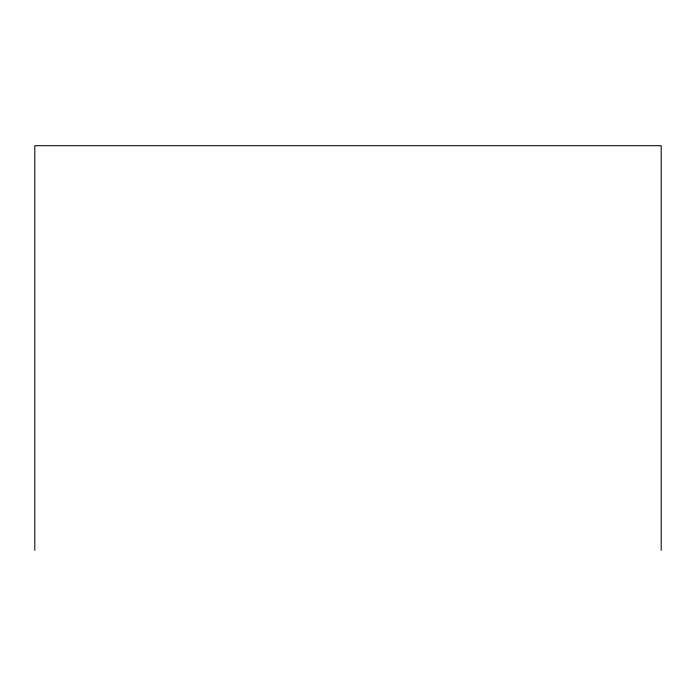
<?xml version="1.0" encoding="UTF-8"?>
<svg xmlns="http://www.w3.org/2000/svg" width="696" height="696" viewBox="0 0 696 696"><rect width="100%" height="100%" fill="white"/><g stroke="black" fill="none" stroke-linecap="round" stroke-linejoin="round"><path stroke-width="1.04" d="M661.2 550.301L661.2 145.699L34.8 145.699L34.8 550.301"/></g></svg>
